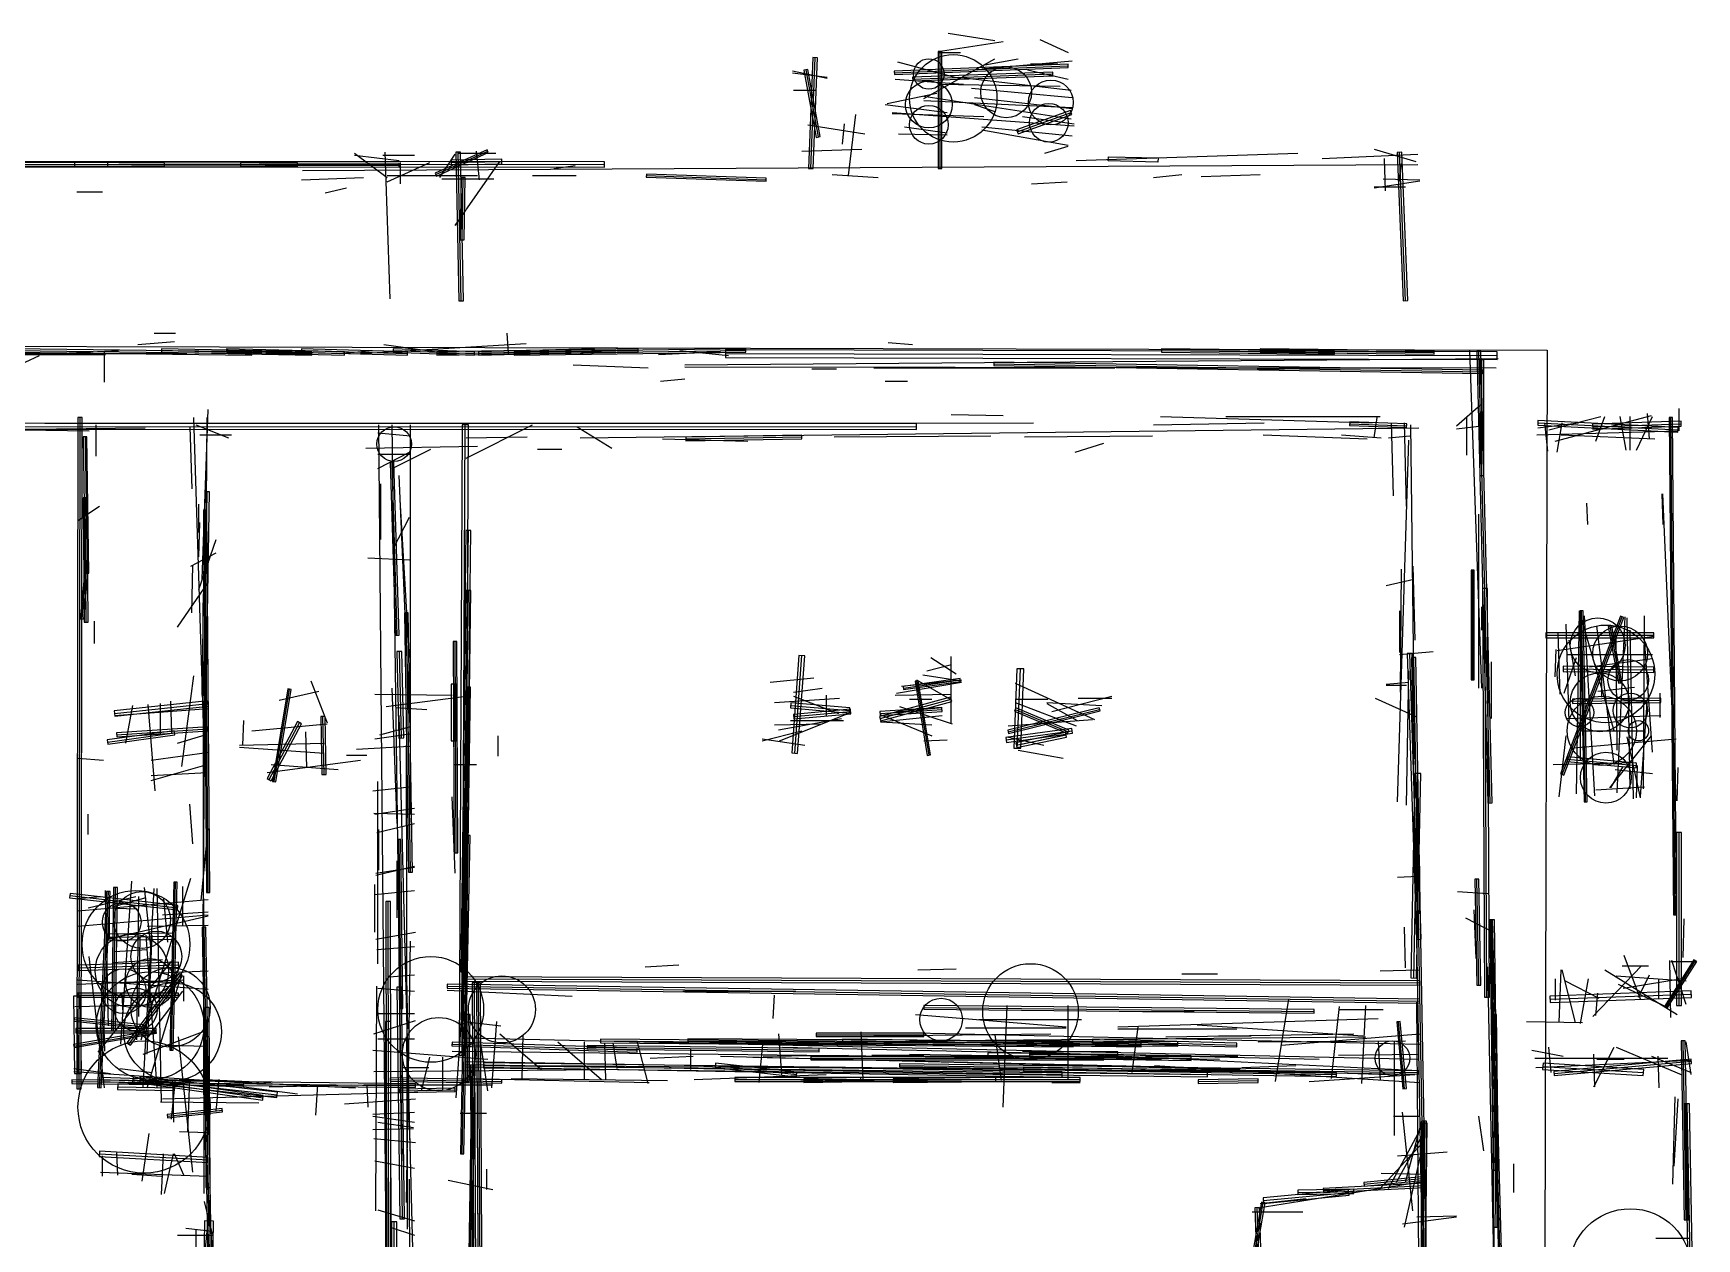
# Model space of a CAD drawing. Header units: metres. Extents: x 1 to 69.1, y -49.3 to -2.
# Drawn here: x 50.21 to 66.57, y -19.12 to -7.26 of the extents above; entities that cross this region are included whole.
import ezdxf

# ---------------------------------------------------------------- set-up
doc = ezdxf.new("R2010")
doc.units = ezdxf.units.M
for name, color, linetype in [('Circles', 1, 'Continuous'), ('Lines', 7, 'Continuous'), ('Rectangles', 5, 'Continuous'), ('Walls', 2, 'Continuous')]:
    doc.layers.add(name, color=color, linetype=linetype)

msp = doc.modelspace()

# ---------------------------------------------------------------- linework, layer by layer
at = {"layer": 'Circles'}
for centre, radius in [((59.26, -7.9), 0.43), ((59.02, -7.66), 0.15), ((59.78, -7.84), 0.25), ((59.02, -7.96), 0.23), ((60.22, -7.94), 0.22), ((59.02, -8.16), 0.19), ((60.2, -8.14), 0.19), ((53.76, -11.3), 0.17), ((65.68, -13.56), 0.48), ((65.6, -13.28), 0.27), ((65.82, -13.36), 0.27), ((65.62, -13.84), 0.29), ((65.9, -13.62), 0.2), ((65.42, -13.94), 0.14), ((65.64, -14.12), 0.34), ((65.92, -13.92), 0.17), ((66, -14.12), 0.1), ((65.68, -14.58), 0.25), ((51.22, -16.22), 0.53), ((51.28, -15.98), 0.28), ((51.08, -16), 0.19), ((51.18, -16.48), 0.36), ((51.42, -16.34), 0.25), ((51.36, -16.6), 0.24), ((54.12, -16.86), 0.52), ((51.36, -17.02), 0.53), ((51.1, -16.68), 0.22), ((51.56, -16.84), 0.39), ((60.02, -16.88), 0.47), ((51.22, -16.86), 0.21), ((51.58, -17.08), 0.48), ((54.82, -16.86), 0.33), ((59.14, -16.96), 0.21), ((54.2, -17.3), 0.36), ((51.3, -17.82), 0.65), ((63.58, -17.34), 0.17), ((65.92, -19.42), 0.6)]:
    msp.add_circle(centre, radius, dxfattribs=at)
at = {"layer": 'Lines'}
for p, q in [((59.11, -7.44), (59.75, -7.34)), ((59.21, -7.26), (59.67, -7.33)), ((60.11, -7.32), (60.39, -7.45)), ((57.86, -8.59), (57.9, -7.5)), ((58.97, -7.9), (59.67, -7.51)), ((59.11, -7.45), (59.33, -7.45)), ((59.13, -8.59), (59.13, -7.44)), ((59.57, -7.57), (59.9, -7.51)), ((57.68, -7.63), (58.02, -7.7)), ((57.68, -7.65), (58.02, -7.69)), ((57.81, -7.62), (57.93, -8.28)), ((58.68, -7.65), (60.39, -7.58)), ((58.71, -7.54), (59.31, -7.7)), ((58.86, -7.71), (60.24, -7.66)), ((59.31, -7.69), (60.42, -7.82)), ((59.54, -7.61), (60.43, -7.53)), ((59.99, -7.62), (60.39, -7.71)), ((60.02, -7.56), (60.29, -7.56)), ((57.69, -7.82), (57.91, -7.82)), ((58.61, -7.95), (59.1, -7.85)), ((58.69, -7.71), (59.36, -7.76)), ((59.11, -7.76), (60.31, -7.78)), ((59.44, -7.8), (60.43, -7.89)), ((58.59, -7.96), (59.2, -8.04)), ((58.97, -7.88), (60.42, -8.1)), ((58.97, -7.92), (60.43, -7.99)), ((59.47, -7.89), (60.43, -8)), ((59.47, -7.96), (59.67, -8.03)), ((57.83, -8.16), (58.39, -8.25)), ((58.17, -8.35), (58.19, -8.15)), ((58.23, -8.66), (58.3, -8.06)), ((58.66, -8.04), (60.45, -8.17)), ((58.66, -8.05), (59.56, -8.08)), ((58.78, -8.18), (59.2, -8.24)), ((59.54, -8.18), (60.43, -8.27)), ((59.89, -8.23), (60.42, -8.04)), ((59.94, -8.08), (60.45, -8.15)), ((58.72, -8.25), (59.2, -8.26)), ((59.54, -8.21), (60.39, -8.36)), ((53.37, -8.44), (53.69, -8.68)), ((53.37, -8.46), (53.81, -8.51)), ((53.65, -8.46), (53.96, -8.46)), ((53.72, -9.87), (53.67, -8.43)), ((54.17, -8.65), (54.68, -8.42)), ((54.21, -8.68), (54.36, -8.45)), ((54.42, -9.89), (54.39, -8.43)), ((54.39, -8.44), (54.76, -8.44)), ((54.6, -8.7), (54.57, -8.42)), ((57.77, -8.42), (58.36, -8.4)), ((60.16, -8.44), (60.39, -8.37)), ((60.47, -8.51), (62.65, -8.44)), ((62.89, -8.49), (63.83, -8.45)), ((63.4, -8.4), (63.81, -8.52)), ((63.5, -8.49), (63.51, -8.81)), ((63.71, -9.89), (63.65, -8.43)), ((37.26, -8.52), (53.81, -8.56)), ((37.55, -8.54), (55.83, -8.55)), ((50.06, -8.55), (50.62, -8.55)), ((50.94, -8.55), (51.5, -8.55)), ((51.83, -8.55), (52.11, -8.55)), ((52.25, -8.55), (52.81, -8.55)), ((52.86, -8.61), (63.83, -8.55)), ((53.45, -8.55), (53.7, -8.55)), ((53.69, -8.72), (54.11, -8.53)), ((53.69, -8.66), (54.58, -8.66)), ((53.82, -8.53), (53.82, -8.74)), ((54.32, -8.53), (54.82, -8.52)), ((54.36, -9.15), (54.8, -8.52)), ((55.12, -8.66), (55.55, -8.66)), ((55.33, -8.59), (55.54, -8.56)), ((56.24, -8.66), (57.42, -8.7)), ((58.07, -8.65), (58.52, -8.68)), ((61.23, -8.68), (61.51, -8.65)), ((61.7, -8.67), (62.28, -8.65)), ((63.64, -8.76), (63.67, -8.54)), ((50.64, -8.82), (50.89, -8.82)), ((52.85, -8.7), (53.46, -8.68)), ((53.08, -8.83), (53.29, -8.78)), ((54.23, -8.69), (54.74, -8.69)), ((54.43, -9.29), (54.44, -8.68)), ((60.03, -8.74), (60.38, -8.72)), ((63.4, -8.78), (63.85, -8.71)), ((63.4, -8.77), (63.71, -8.77)), ((63.49, -8.69), (63.85, -8.7)), ((51.24, -10.32), (51.6, -10.29)), ((51.4, -10.21), (51.61, -10.21)), ((54.87, -10.21), (54.88, -10.41)), ((58.62, -10.3), (58.86, -10.32)), ((46.75, -10.41), (50.92, -10.42)), ((49.78, -10.41), (51.72, -10.41)), ((49.99, -10.56), (50.27, -10.43)), ((50.02, -10.38), (52.36, -10.41)), ((50.22, -10.42), (51.05, -10.38)), ((50.91, -10.69), (50.91, -10.4)), ((51.47, -10.38), (52.95, -10.41)), ((52.11, -10.38), (53.27, -10.41)), ((52.85, -10.38), (53.89, -10.41)), ((53.22, -10.41), (53.55, -10.38)), ((53.43, -10.41), (55.06, -10.31)), ((53.66, -10.32), (54.23, -10.4)), ((53.75, -10.38), (54.55, -10.41)), ((54.18, -10.41), (56.16, -10.38)), ((54.59, -10.41), (55.73, -10.38)), ((54.94, -10.41), (57.22, -10.38)), ((55.59, -10.41), (55.86, -10.38)), ((56.36, -10.42), (56.97, -10.39)), ((56.57, -10.38), (57.05, -10.43)), ((56.62, -10.52), (64.62, -10.46)), ((57.02, -10.41), (64.61, -10.43)), ((61.31, -10.38), (63.01, -10.4)), ((62.28, -10.38), (63.99, -10.4)), ((64.46, -13.7), (64.34, -10.38)), ((64.54, -14.83), (64.43, -10.39)), ((64.46, -11.61), (64.46, -10.47)), ((55.52, -10.52), (56.26, -10.55)), ((56.62, -10.54), (64.6, -10.55)), ((57.87, -10.56), (58.11, -10.56)), ((58.48, -10.55), (60.85, -10.55)), ((59.66, -10.51), (64.47, -10.59)), ((61.12, -10.55), (63.56, -10.55)), ((62.25, -10.56), (62.52, -10.56)), ((56.38, -10.68), (56.62, -10.66)), ((58.59, -10.68), (58.81, -10.68)), ((51.87, -12.63), (51.93, -10.96)), ((64.21, -11.12), (64.45, -10.91)), ((66.4, -11.17), (66.4, -10.95)), ((32.64, -11.1), (60.05, -11.09)), ((33.17, -11.12), (58.9, -11.13)), ((50.66, -17.64), (50.67, -11.04)), ((50.83, -11.42), (50.83, -11.11)), ((51.9, -14.57), (51.79, -11.04)), ((51.81, -11.11), (52.13, -11.24)), ((51.88, -16.03), (51.92, -11.04)), ((53.68, -19.2), (53.61, -11.11)), ((53.84, -18.35), (53.74, -11.11)), ((53.92, -14.94), (53.92, -11.11)), ((54.43, -17.31), (54.46, -11.11)), ((54.47, -11.44), (55.12, -11.11)), ((59.24, -11.01), (59.75, -11.02)), ((61.23, -11.11), (62.32, -11.09)), ((61.3, -11.03), (63.38, -11.09)), ((61.94, -11.03), (63.46, -11.03)), ((63.16, -11.1), (63.72, -11.12)), ((63.4, -11.24), (63.43, -11.04)), ((63.59, -11.81), (63.57, -11.09)), ((63.72, -11.91), (63.7, -11.09)), ((63.8, -14.4), (63.76, -11.11)), ((64.21, -11.15), (64.46, -11.12)), ((64.31, -11.03), (64.31, -11.41)), ((65.01, -11.14), (65.41, -11.09)), ((65.01, -11.09), (66.39, -11.16)), ((65.11, -11.37), (65.08, -11.09)), ((65.12, -11.16), (65.63, -11.03)), ((65.18, -11.27), (66.13, -11.02)), ((65.2, -11.38), (65.25, -11.09)), ((65.55, -11.13), (66.42, -11.1)), ((65.58, -11.27), (65.67, -11.03)), ((65.88, -11.36), (65.82, -11.03)), ((65.92, -11.36), (65.92, -11.03)), ((65.98, -11.36), (66.14, -11.03)), ((66.11, -11.25), (66.09, -11)), ((66.36, -15.93), (66.32, -11.04)), ((44.4, -11.22), (51.31, -11.14)), ((50.12, -11.16), (50.76, -11.17)), ((50.72, -11.23), (50.74, -12.57)), ((51.75, -11.13), (51.77, -11.74)), ((51.85, -11.21), (52.16, -11.21)), ((53.6, -11.19), (53.92, -11.22)), ((54.47, -11.24), (55.07, -11.23)), ((55.56, -11.13), (55.9, -11.34)), ((55.59, -11.24), (63.84, -11.14)), ((56.4, -11.25), (57.24, -11.27)), ((56.63, -11.25), (57.77, -11.23)), ((58.09, -11.23), (59.63, -11.22)), ((59.96, -11.23), (61.22, -11.22)), ((60.46, -11.38), (60.74, -11.29)), ((62.31, -11.21), (63.33, -11.25)), ((63.08, -11.21), (63.47, -11.24)), ((63.54, -11.24), (63.75, -11.22)), ((63.63, -14.82), (63.74, -11.26)), ((65, -11.21), (66.39, -11.17)), ((65.24, -11.21), (66.16, -11.25)), ((53.48, -11.34), (54.58, -11.32)), ((53.6, -11.54), (53.91, -11.38)), ((53.6, -11.4), (53.91, -11.4)), ((53.76, -11.53), (54.12, -11.35)), ((55.17, -11.35), (55.41, -11.35)), ((53.79, -13.18), (53.74, -11.48)), ((53.91, -13.95), (53.81, -11.61)), ((51.89, -13.77), (51.92, -11.77)), ((53.63, -12.24), (53.63, -11.69)), ((50.65, -12.05), (50.86, -11.91)), ((50.73, -13.05), (50.72, -11.83)), ((51.84, -12.17), (51.84, -11.89)), ((53.91, -13.4), (53.82, -11.85)), ((65.49, -11.88), (65.5, -12.09)), ((66.23, -11.79), (66.24, -12.09)), ((66.37, -14.81), (66.24, -11.79)), ((51.84, -12.41), (51.85, -12.07)), ((51.93, -15.71), (51.9, -11.95)), ((53.75, -12.33), (53.91, -12.02)), ((64.43, -13.7), (64.43, -11.99)), ((51.84, -12.73), (52.01, -12.24)), ((54.47, -13.84), (54.49, -12.15)), ((51.76, -12.5), (52.01, -12.37)), ((53.5, -12.42), (53.91, -12.44)), ((50.69, -13.02), (50.74, -12.46)), ((51.77, -12.96), (51.78, -12.49)), ((63.66, -13.74), (63.67, -12.53)), ((63.78, -12.5), (63.8, -13.23)), ((64.37, -13.62), (64.37, -12.54)), ((51.63, -13.1), (51.93, -12.66)), ((54.44, -16.49), (54.49, -12.74)), ((63.52, -12.69), (63.79, -12.63)), ((64.51, -16.74), (64.49, -12.72)), ((51.89, -18.67), (51.88, -12.86)), ((64.46, -13.13), (64.46, -12.9)), ((50.81, -13.04), (50.81, -13.26)), ((53.92, -15.51), (53.88, -12.96)), ((63.65, -12.94), (63.65, -13.35)), ((65.25, -14.55), (65.84, -13)), ((65.32, -14.03), (65.29, -13.07)), ((65.39, -14.74), (65.42, -12.94)), ((65.76, -14.12), (65.42, -12.95)), ((65.43, -14.41), (65.43, -12.94)), ((65.48, -14.82), (65.44, -12.94)), ((65.57, -14.76), (65.47, -12.99)), ((65.76, -14.45), (65.59, -13.09)), ((65.72, -13.09), (65.82, -13.65)), ((65.79, -14.73), (65.87, -13)), ((65.92, -14.69), (65.89, -13.01)), ((66.05, -14.69), (66.06, -12.99)), ((54.37, -15.32), (54.36, -13.24)), ((65.09, -13.18), (66.15, -13.18)), ((65.2, -13.33), (66.15, -13.19)), ((65.23, -13.76), (65.21, -13.16)), ((65.38, -13.58), (65.32, -13.23)), ((65.79, -14.31), (65.78, -13.19)), ((65.95, -14.79), (65.92, -13.13)), ((66.14, -14.33), (66.06, -13.22)), ((53.81, -13.34), (53.83, -14.19)), ((57.7, -14.34), (57.77, -13.38)), ((59.04, -13.4), (59.29, -13.56)), ((59.24, -14.05), (59.24, -13.39)), ((63.65, -13.37), (63.98, -13.34)), ((63.84, -16.17), (63.75, -13.36)), ((63.95, -22.44), (63.79, -13.4)), ((65.18, -13.59), (65.19, -13.32)), ((65.27, -13.75), (65.39, -13.4)), ((65.3, -13.37), (66.14, -13.37)), ((65.52, -13.49), (66.14, -13.41)), ((51.67, -14.47), (51.79, -13.58)), ((58.96, -13.57), (59.34, -13.63)), ((59, -13.53), (59.23, -13.47)), ((59.89, -14.29), (59.92, -13.51)), ((63.72, -14.85), (63.74, -13.53)), ((64.55, -13.44), (64.55, -14)), ((65.26, -13.51), (66.15, -13.52)), ((65.64, -13.79), (65.64, -13.47)), ((52.58, -14.62), (52.73, -13.71)), ((52.63, -13.82), (53.02, -13.73)), ((52.94, -13.63), (53.1, -14.04)), ((53.79, -15.03), (53.74, -13.7)), ((54.35, -14.22), (54.35, -13.66)), ((54.44, -17), (54.49, -13.69)), ((57.46, -13.64), (57.89, -13.6)), ((57.69, -13.74), (57.97, -13.7)), ((58.7, -13.75), (59.34, -13.64)), ((58.75, -13.68), (59.34, -13.62)), ((58.77, -13.7), (59.33, -13.62)), ((58.9, -13.62), (59.23, -13.81)), ((58.9, -13.63), (59.02, -14.36)), ((59.87, -13.65), (60.65, -14.01)), ((63.52, -13.66), (63.74, -13.64)), ((63.52, -13.67), (63.72, -13.67)), ((65.6, -13.73), (65.96, -13.69)), ((51.01, -13.95), (51.93, -13.85)), ((51.01, -13.97), (51.93, -13.9)), ((51.12, -14.24), (51.19, -13.87)), ((51.41, -14.71), (51.34, -13.86)), ((51.46, -14.15), (51.46, -13.85)), ((51.56, -13.83), (51.57, -14.14)), ((53.57, -13.76), (54.33, -13.77)), ((53.68, -13.88), (54.47, -13.78)), ((53.78, -13.89), (54.08, -13.91)), ((57.5, -13.84), (58.14, -13.8)), ((57.66, -13.87), (58.24, -13.92)), ((57.69, -13.78), (58.13, -13.95)), ((58.01, -13.77), (58.01, -13.98)), ((58.54, -14), (59.24, -13.81)), ((58.69, -13.77), (59.24, -13.76)), ((58.72, -13.93), (59.15, -13.89)), ((58.73, -13.88), (59.25, -14.05)), ((58.83, -13.81), (59.05, -13.81)), ((59.87, -13.81), (60.19, -13.81)), ((59.87, -13.84), (60.47, -14.07)), ((60.18, -13.84), (60.72, -13.87)), ((60.18, -13.85), (60.48, -14.02)), ((60.23, -13.93), (60.82, -13.78)), ((60.49, -13.8), (60.82, -13.8)), ((63.41, -13.8), (63.81, -13.98)), ((65.35, -13.83), (66.22, -13.82)), ((65.71, -13.85), (66.08, -13.83)), ((66.02, -14.77), (66.09, -13.8)), ((66.21, -13.75), (66.21, -13.99)), ((52.27, -14.26), (52.28, -14.02)), ((52.36, -14.12), (53.1, -14.05)), ((52.53, -14.6), (52.83, -14.04)), ((53.07, -14.55), (53.06, -13.98)), ((53.97, -20.26), (53.81, -13.97)), ((57.5, -14.06), (57.97, -14.05)), ((57.54, -14.11), (58.16, -14)), ((57.55, -14.22), (58.25, -13.94)), ((57.66, -14.02), (58.18, -14.02)), ((57.69, -13.98), (58.25, -13.93)), ((58.54, -13.95), (59.15, -13.91)), ((58.54, -13.96), (59.05, -14.17)), ((58.54, -14.03), (59.15, -13.97)), ((58.55, -14.03), (59.05, -14.06)), ((59.8, -14.13), (60.7, -13.91)), ((59.8, -14.07), (60.63, -14.01)), ((59.87, -13.91), (60.39, -14.13)), ((65.29, -14), (66.22, -13.97)), ((50.94, -14.23), (51.6, -14.14)), ((51.03, -14.16), (51.93, -14.1)), ((51.63, -14.24), (51.9, -14.16)), ((52.9, -14.48), (52.89, -14.13)), ((53.57, -14.2), (53.91, -14.15)), ((53.62, -14.16), (53.91, -14.08)), ((54.78, -14.17), (54.78, -14.37)), ((57.38, -14.22), (57.77, -14.12)), ((57.38, -14.2), (57.8, -14.26)), ((58.97, -14.22), (59.2, -14.21)), ((59.78, -14.21), (60.43, -14.12)), ((59.79, -14.18), (60.15, -14.26)), ((59.88, -14.26), (60.37, -14.16)), ((59.93, -14.25), (60.31, -14.17)), ((65.22, -14.77), (65.29, -14.17)), ((65.33, -14.29), (66.37, -14.2)), ((65.44, -14.12), (66.05, -14.12)), ((65.72, -14.68), (66.13, -14.17)), ((66.02, -14.78), (65.89, -14.18)), ((50.65, -14.39), (50.9, -14.41)), ((51.37, -14.41), (51.94, -14.33)), ((52.24, -14.26), (53.07, -14.24)), ((52.24, -14.28), (53.07, -14.34)), ((53.29, -14.36), (53.49, -14.36)), ((53.39, -14.3), (53.91, -14.27)), ((53.89, -19.02), (53.88, -14.26)), ((59.9, -14.31), (60.34, -14.39)), ((51.37, -14.61), (51.92, -14.45)), ((51.37, -14.56), (51.92, -14.53)), ((52.51, -14.53), (53.43, -14.41)), ((52.55, -14.45), (53.21, -14.5)), ((54.35, -14.45), (54.57, -14.45)), ((63.79, -16.55), (63.83, -14.54)), ((65.16, -14.45), (65.97, -14.43)), ((65.3, -14.4), (65.98, -14.46)), ((65.73, -14.68), (65.85, -14.47)), ((65.77, -14.5), (66.14, -14.54)), ((65.98, -14.78), (65.99, -14.46)), ((66.38, -14.81), (66.39, -14.48)), ((53.55, -14.71), (53.91, -14.67)), ((53.6, -16.41), (53.6, -14.62)), ((65.58, -14.7), (66.06, -14.67)), ((51.78, -15.23), (51.75, -14.84)), ((53.57, -14.94), (53.96, -14.88)), ((54.36, -15.52), (54.33, -14.77)), ((63.82, -15.16), (63.82, -14.8)), ((50.75, -15.14), (50.75, -14.94)), ((53.56, -14.93), (53.96, -14.94)), ((53.59, -15.12), (53.96, -15.03)), ((51.86, -15.79), (51.93, -15.08)), ((53.61, -15.49), (53.61, -15.09)), ((53.83, -16.85), (53.81, -15.19)), ((54.43, -18.28), (54.49, -15.15)), ((66.4, -16.82), (66.4, -15.12)), ((53.58, -15.54), (53.96, -15.45)), ((53.58, -15.52), (53.96, -15.46)), ((53.79, -15.96), (53.79, -15.4)), ((63.85, -15.92), (63.85, -15.45)), ((50.86, -17.63), (50.95, -15.7)), ((50.95, -17.02), (50.92, -15.69)), ((51, -17.07), (51.02, -15.66)), ((51.07, -17.2), (51.18, -15.6)), ((51.27, -17.16), (51.76, -15.57)), ((51.29, -17.63), (51.4, -15.67)), ((51.3, -15.66), (51.37, -16.3)), ((51.47, -17.77), (51.43, -15.67)), ((51.57, -17.26), (51.61, -15.61)), ((51.68, -16.04), (51.68, -15.65)), ((53.57, -16.1), (53.57, -15.63)), ((53.57, -15.73), (53.96, -15.69)), ((63.63, -15.56), (63.83, -15.55)), ((64.22, -15.7), (64.52, -15.72)), ((64.43, -16.62), (64.41, -15.58)), ((50.57, -15.74), (51.63, -15.86)), ((50.65, -15.77), (50.87, -15.75)), ((50.65, -15.89), (51.93, -15.78)), ((50.75, -15.86), (51.22, -15.75)), ((50.94, -15.86), (51.22, -15.87)), ((50.96, -16.17), (50.96, -15.79)), ((50.99, -15.85), (51.32, -15.76)), ((51.23, -17.16), (51.25, -15.75)), ((51.49, -15.77), (51.53, -16.2)), ((53.71, -21.23), (53.7, -15.8)), ((50.65, -16.04), (51.93, -15.93)), ((50.94, -16.17), (51.93, -15.94)), ((51.33, -16.04), (51.93, -16.03)), ((51.48, -15.93), (51.93, -15.9)), ((54.37, -17.73), (54.49, -15.96)), ((64.3, -15.96), (64.57, -16.1)), ((64.38, -15.88), (64.4, -16.36)), ((64.71, -21.89), (64.55, -15.98)), ((64.6, -19), (64.56, -15.98)), ((66.44, -16.35), (66.45, -15.97)), ((50.94, -16.15), (51.59, -16.14)), ((51.25, -16.93), (51.26, -16.15)), ((51.43, -17.63), (51.32, -16.13)), ((51.33, -17.3), (51.38, -16.13)), ((52.07, -26.76), (51.89, -16.05)), ((53.58, -16.17), (53.97, -16.1)), ((53.88, -18.76), (53.92, -16.19)), ((63.71, -16.45), (63.7, -16.05)), ((50.91, -17.63), (50.76, -16.34)), ((51.01, -16.29), (51.33, -16.27)), ((53.59, -16.27), (53.96, -16.24)), ((66.02, -16.76), (65.86, -16.33)), ((50.65, -16.45), (51.64, -16.42)), ((50.85, -17.28), (51.57, -16.39)), ((50.99, -16.4), (51.48, -16.37)), ((51.15, -17.2), (51.66, -16.52)), ((51.33, -17.63), (51.67, -16.51)), ((51.46, -16.5), (51.93, -16.48)), ((51.52, -16.76), (51.64, -16.47)), ((51.57, -16.74), (51.58, -16.41)), ((53.71, -16.54), (53.96, -16.52)), ((56.23, -16.44), (56.56, -16.42)), ((58.91, -16.47), (59.29, -16.46)), ((61.51, -16.51), (61.86, -16.51)), ((63.46, -16.48), (63.84, -16.47)), ((64.62, -21.32), (64.52, -16.44)), ((65.22, -16.99), (65.24, -16.47)), ((65.38, -16.99), (65.25, -16.47)), ((65.55, -16.93), (66.03, -16.43)), ((65.67, -16.47), (66.38, -16.91)), ((65.84, -16.43), (66.1, -16.43)), ((66, -16.74), (66.11, -16.52)), ((66.27, -16.84), (66.56, -16.38)), ((66.32, -16.94), (66.31, -16.38)), ((66.32, -16.39), (66.56, -16.39)), ((66.47, -16.81), (66.33, -16.38)), ((50.65, -16.57), (51.93, -16.66)), ((50.65, -16.61), (51.68, -16.57)), ((50.92, -16.6), (51.66, -16.59)), ((51.32, -17.16), (51.68, -16.68)), ((51.69, -16.78), (51.69, -16.53)), ((53.58, -18.84), (53.59, -16.63)), ((53.6, -16.65), (53.96, -16.68)), ((53.81, -16.64), (53.84, -18.92)), ((53.88, -16.54), (53.89, -17.05)), ((54.28, -16.63), (63.85, -16.78)), ((54.28, -16.67), (55.51, -16.73)), ((54.43, -16.56), (63.85, -16.6)), ((54.58, -22.42), (54.55, -16.6)), ((54.61, -20.5), (54.59, -16.6)), ((56.6, -16.68), (57.71, -16.68)), ((65.18, -16.56), (65.18, -16.77)), ((65.28, -16.58), (65.61, -16.75)), ((65.43, -17), (65.51, -16.56)), ((65.78, -16.53), (66.47, -16.58)), ((65.8, -16.61), (66.29, -16.84)), ((65.85, -16.65), (66.47, -16.55)), ((66.2, -16.76), (66.2, -16.56)), ((50.62, -16.83), (51.48, -16.81)), ((50.64, -16.73), (50.65, -17.49)), ((50.65, -16.72), (51.64, -16.72)), ((51.08, -16.7), (51.09, -16.9)), ((51.93, -18.61), (51.92, -16.84)), ((57.49, -16.95), (57.5, -16.72)), ((58.97, -16.84), (62.81, -16.88)), ((59.75, -17.82), (59.79, -16.82)), ((60.39, -17.55), (60.39, -16.82)), ((62.43, -17.57), (62.56, -16.76)), ((62.98, -17.54), (63.06, -16.83)), ((63.28, -17.59), (63.32, -16.82)), ((63.84, -19.32), (63.82, -16.79)), ((65.13, -16.76), (66.52, -16.71)), ((65.58, -16.92), (65.6, -16.7)), ((50.61, -16.96), (51.3, -17.03)), ((50.9, -16.94), (50.91, -17.27)), ((53.56, -17.1), (53.97, -16.97)), ((53.6, -16.9), (53.96, -16.9)), ((53.7, -16.98), (53.7, -21.33)), ((54.45, -16.98), (54.81, -17.02)), ((54.48, -17.57), (54.49, -16.91)), ((54.72, -17.63), (54.77, -16.98)), ((58.89, -16.91), (60.37, -17.03)), ((59.51, -16.96), (60.52, -16.96)), ((60.88, -17.03), (63.44, -16.95)), ((61.12, -16.88), (61.63, -16.88)), ((61.66, -17.01), (63.29, -17.12)), ((63.05, -16.86), (63.49, -16.86)), ((63.7, -17.64), (63.64, -16.98)), ((64.6, -18.44), (64.58, -16.91)), ((64.9, -16.98), (65.45, -16.99)), ((50.61, -17.22), (51.42, -17.08)), ((50.63, -17.07), (51.42, -17.07)), ((51.29, -17.3), (51.9, -17.07)), ((51.78, -18.46), (51.64, -17.13)), ((53.6, -17.15), (53.96, -17.15)), ((53.92, -18.29), (53.88, -17.13)), ((54.46, -17.14), (63.84, -17.35)), ((54.68, -17.66), (54.61, -17.17)), ((54.8, -17.1), (55.21, -17.45)), ((55.02, -17.54), (55.03, -17.11)), ((55.37, -17.18), (55.8, -17.55)), ((55.63, -17.18), (55.63, -17.55)), ((55.79, -17.17), (60.44, -17.21)), ((56.26, -17.59), (56.15, -17.17)), ((56.65, -17.17), (61.47, -17.2)), ((57.35, -17.58), (57.39, -17.17)), ((57.54, -17.1), (57.57, -17.5)), ((57.91, -17.11), (58.97, -17.11)), ((58.14, -17.09), (58.53, -17.09)), ((58.17, -17.17), (61.11, -17.21)), ((58.35, -17.08), (58.37, -17.55)), ((58.48, -17.12), (60.22, -17.1)), ((58.83, -17.17), (63.32, -17.13)), ((58.89, -17.09), (63.85, -17.2)), ((59.38, -17.04), (60.37, -17.04)), ((59.67, -17.11), (59.73, -17.56)), ((60.63, -17.17), (62.05, -17.21)), ((60.88, -17.05), (62.05, -17.05)), ((61.02, -17.48), (61.08, -17.03)), ((61.35, -17.13), (63.2, -17.1)), ((61.87, -17.12), (62.19, -17.12)), ((62.26, -17.18), (63.71, -17.17)), ((62.49, -17.21), (63.85, -17.1)), ((63.44, -17.18), (63.46, -17.56)), ((63.6, -18.1), (63.6, -17.18)), ((66.47, -18.93), (66.44, -17.17)), ((66.52, -17.5), (66.47, -17.18)), ((51.51, -17.21), (51.93, -17.22)), ((53.55, -17.26), (54.68, -17.35)), ((54.03, -17.66), (54.11, -17.33)), ((54.24, -17.65), (54.24, -17.33)), ((54.33, -17.2), (56.15, -17.26)), ((54.33, -17.27), (61.31, -17.35)), ((55.66, -17.23), (57.94, -17.26)), ((55.83, -17.19), (55.84, -17.55)), ((55.91, -17.19), (55.95, -17.44)), ((56.28, -17.34), (56.7, -17.32)), ((56.68, -17.45), (56.68, -17.25)), ((56.97, -17.32), (62.08, -17.45)), ((57.29, -17.33), (62.09, -17.44)), ((57.39, -17.32), (58.23, -17.31)), ((57.58, -17.23), (62.86, -17.35)), ((57.86, -17.34), (60.74, -17.34)), ((58.46, -17.31), (58.97, -17.31)), ((58.83, -17.3), (61.88, -17.35)), ((59.6, -17.31), (61.6, -17.34)), ((59.94, -17.27), (63.84, -17.46)), ((60.01, -17.3), (60.88, -17.3)), ((61.15, -17.32), (62.06, -17.32)), ((63.05, -17.31), (63.84, -17.3)), ((64.95, -17.26), (65.26, -17.32)), ((64.98, -17.34), (66.29, -17.34)), ((65.14, -17.48), (65.12, -17.23)), ((65.56, -17.62), (65.76, -17.23)), ((65.57, -17.62), (65.56, -17.3)), ((65.78, -17.23), (66.42, -17.5)), ((66.13, -17.32), (66.52, -17.48)), ((66.19, -17.32), (66.2, -17.63)), ((50.61, -17.44), (50.97, -17.49)), ((50.61, -17.47), (52.24, -17.58)), ((51.06, -17.44), (51.38, -17.48)), ((53.56, -17.47), (55.83, -17.45)), ((53.84, -17.43), (54.1, -17.43)), ((54.46, -17.4), (60.33, -17.5)), ((54.56, -21.87), (54.51, -17.41)), ((54.51, -19.26), (54.54, -17.41)), ((54.64, -17.41), (61.76, -17.5)), ((55.19, -17.41), (62.85, -17.47)), ((56.71, -17.55), (58.01, -17.5)), ((56.92, -17.41), (57.72, -17.5)), ((58.73, -17.41), (63.84, -17.48)), ((59.95, -17.45), (63.03, -17.5)), ((61.24, -17.41), (63.85, -17.58)), ((62.1, -17.43), (62.63, -17.41)), ((62.31, -17.46), (63.55, -17.5)), ((62.76, -17.57), (63.8, -17.5)), ((64.99, -17.43), (66.52, -17.36)), ((65.06, -17.42), (66.05, -17.48)), ((65.17, -17.49), (66.52, -17.37)), ((65.59, -17.35), (65.86, -17.35)), ((50.59, -17.57), (53.97, -17.61)), ((50.88, -17.55), (52.28, -17.6)), ((51.04, -17.62), (51.59, -17.63)), ((51.19, -17.55), (52.47, -17.73)), ((51.26, -17.55), (52.61, -17.7)), ((51.48, -17.74), (54.08, -17.67)), ((51.57, -17.94), (51.61, -17.55)), ((51.58, -17.55), (51.59, -17.97)), ((51.68, -17.55), (53.38, -17.63)), ((51.73, -18.06), (51.75, -17.55)), ((51.9, -17.55), (52.55, -17.58)), ((52.01, -17.86), (52.04, -17.55)), ((52.28, -17.62), (52.81, -17.69)), ((52.53, -17.62), (53.34, -17.6)), ((52.99, -17.9), (53.01, -17.6)), ((53.46, -17.6), (54.72, -17.6)), ((53.49, -17.6), (53.5, -17.82)), ((53.72, -17.55), (54.82, -17.57)), ((53.81, -17.66), (54.36, -17.65)), ((54.5, -17.54), (56.27, -17.58)), ((54.91, -17.54), (56.45, -17.56)), ((57.11, -17.55), (60.51, -17.55)), ((57.52, -17.55), (58.96, -17.57)), ((57.79, -17.56), (58.35, -17.55)), ((58.67, -17.56), (59.68, -17.55)), ((60.23, -17.58), (60.51, -17.58)), ((61.67, -17.57), (62.26, -17.56)), ((51.46, -17.77), (52.43, -17.78)), ((53.27, -17.79), (53.97, -17.74)), ((66.34, -18.58), (66.36, -17.72)), ((66.35, -18.4), (66.39, -17.74)), ((66.52, -19.95), (66.48, -17.79)), ((51.53, -17.91), (52.07, -17.85)), ((53.55, -17.89), (53.96, -17.87)), ((53.55, -17.91), (53.96, -17.97)), ((53.6, -17.97), (53.95, -18.02)), ((54.41, -17.88), (54.67, -17.88)), ((63.54, -18.62), (63.9, -17.96)), ((63.59, -17.91), (63.85, -17.91)), ((63.78, -18.84), (63.68, -17.87)), ((63.71, -18.56), (63.87, -17.96)), ((63.87, -20.57), (63.9, -17.98)), ((63.88, -20.79), (63.89, -17.96)), ((64.48, -18.25), (64.43, -17.91)), ((51.28, -18.55), (51.35, -18.08)), ((51.65, -18.06), (51.92, -18.07)), ((51.89, -18.07), (51.97, -19.25)), ((53.55, -18.04), (53.95, -18.03)), ((53.56, -18.13), (53.97, -18.17)), ((63.62, -18.56), (63.88, -18.09)), ((50.86, -18.28), (51.93, -18.34)), ((50.89, -18.5), (50.89, -18.3)), ((51.03, -18.27), (51.04, -18.49)), ((51.47, -18.68), (51.49, -18.28)), ((51.5, -18.67), (51.59, -18.28)), ((51.69, -18.49), (51.6, -18.28)), ((63.45, -18.63), (63.88, -18.17)), ((63.63, -18.3), (64.12, -18.26)), ((63.7, -19), (63.88, -18.2)), ((50.87, -18.46), (51.93, -18.5)), ((51.18, -18.48), (51.47, -18.5)), ((53.57, -18.35), (53.96, -18.42)), ((54.67, -18.43), (54.67, -18.63)), ((63.47, -18.47), (63.9, -18.48)), ((64.77, -18.38), (64.77, -18.66)), ((53.93, -22.03), (53.91, -18.53)), ((54.29, -18.54), (54.73, -18.63)), ((62.26, -18.81), (63.9, -18.55)), ((62.65, -18.66), (63.2, -18.65)), ((62.9, -18.64), (63.9, -18.59)), ((63.3, -18.58), (63.9, -18.52)), ((51.89, -18.75), (51.97, -19.07)), ((62.2, -19.4), (62.31, -18.76)), ((62.34, -21.49), (62.25, -18.81)), ((62.28, -18.77), (62.73, -18.72)), ((62.31, -18.74), (63.15, -18.66)), ((51.89, -19.35), (51.93, -18.94)), ((51.93, -19.63), (51.94, -18.94)), ((53.6, -18.83), (53.96, -18.94)), ((53.74, -23.2), (53.76, -18.95)), ((62.2, -18.85), (62.7, -18.85)), ((63.68, -18.97), (64.21, -18.9)), ((63.82, -18.9), (64.21, -18.89)), ((64.58, -19.7), (64.58, -18.97)), ((51.63, -19.08), (51.97, -19.08)), ((51.71, -19.01), (51.97, -19.04)), ((51.81, -19.02), (51.81, -19.4)), ((53.72, -19), (53.96, -19.08)), ((66.17, -19.11), (66.51, -19.11))]:
    msp.add_line(p, q, dxfattribs=at)
at = {"layer": 'Rectangles'}
for points in [[(61.274, -8.526), (60.785, -8.514), (60.786, -8.474), (61.275, -8.486)], [(65.028, -39.588), (7.558, -39.442), (7.632, -10.232), (65.102, -10.378)]]:
    msp.add_lwpolyline(points, close=True, dxfattribs=at)
at = {"layer": 'Walls'}
for points in [[(57.883, -8.591), (57.923, -7.501), (57.877, -7.499), (57.837, -8.589)], [(59.149, -8.59), (59.149, -7.44), (59.111, -7.44), (59.111, -8.59)], [(57.79, -7.624), (57.91, -8.284), (57.95, -8.276), (57.83, -7.616)], [(58.681, -7.667), (60.391, -7.597), (60.389, -7.563), (58.679, -7.633)], [(58.861, -7.727), (60.241, -7.677), (60.239, -7.643), (58.859, -7.693)], [(59.897, -8.25), (60.427, -8.06), (60.413, -8.02), (59.883, -8.21)], [(37.26, -8.538), (53.81, -8.578), (53.81, -8.542), (37.26, -8.502)], [(54.176, -8.664), (54.686, -8.434), (54.674, -8.406), (54.164, -8.636)], [(54.32, -8.553), (54.82, -8.543), (54.82, -8.497), (54.32, -8.507)], [(54.443, -9.89), (54.413, -8.43), (54.367, -8.43), (54.397, -9.89)], [(63.733, -9.889), (63.673, -8.429), (63.627, -8.431), (63.687, -9.891)], [(37.55, -8.566), (55.83, -8.576), (55.83, -8.524), (37.55, -8.514)], [(50.06, -8.57), (50.62, -8.57), (50.62, -8.53), (50.06, -8.53)], [(50.94, -8.57), (51.5, -8.57), (51.5, -8.53), (50.94, -8.53)], [(52.25, -8.57), (52.81, -8.57), (52.81, -8.53), (52.25, -8.53)], [(56.239, -8.676), (57.419, -8.716), (57.421, -8.684), (56.241, -8.644)], [(54.45, -9.29), (54.46, -8.68), (54.42, -8.68), (54.41, -9.29)], [(50.02, -10.396), (52.36, -10.426), (52.36, -10.394), (50.02, -10.364)], [(51.47, -10.396), (52.95, -10.426), (52.95, -10.394), (51.47, -10.364)], [(52.11, -10.396), (53.27, -10.426), (53.27, -10.394), (52.11, -10.364)], [(52.85, -10.396), (53.89, -10.426), (53.89, -10.394), (52.85, -10.364)], [(53.749, -10.396), (54.549, -10.426), (54.551, -10.394), (53.751, -10.364)], [(54.18, -10.426), (56.16, -10.396), (56.16, -10.364), (54.18, -10.394)], [(54.59, -10.426), (55.73, -10.396), (55.73, -10.364), (54.59, -10.394)], [(54.94, -10.426), (57.22, -10.396), (57.22, -10.364), (54.94, -10.394)], [(57.02, -10.448), (64.61, -10.468), (64.61, -10.392), (57.02, -10.372)], [(61.31, -10.396), (63.01, -10.416), (63.01, -10.384), (61.31, -10.364)], [(62.28, -10.396), (63.99, -10.416), (63.99, -10.384), (62.28, -10.364)], [(64.561, -14.829), (64.451, -10.389), (64.409, -10.391), (64.519, -14.831)], [(64.48, -11.61), (64.48, -10.47), (64.44, -10.47), (64.44, -11.61)], [(59.66, -10.526), (64.47, -10.606), (64.47, -10.574), (59.66, -10.494)], [(33.17, -11.148), (58.9, -11.158), (58.9, -11.102), (33.17, -11.092)], [(50.68, -17.64), (50.69, -11.04), (50.65, -11.04), (50.64, -17.64)], [(54.46, -17.31), (54.49, -11.11), (54.43, -11.11), (54.4, -17.31)], [(63.159, -11.118), (63.719, -11.138), (63.721, -11.102), (63.161, -11.082)], [(65.009, -11.113), (66.389, -11.183), (66.391, -11.137), (65.011, -11.067)], [(65.551, -11.155), (66.421, -11.125), (66.419, -11.075), (65.549, -11.105)], [(66.376, -15.93), (66.336, -11.04), (66.304, -11.04), (66.344, -15.93)], [(50.702, -11.23), (50.722, -12.57), (50.758, -12.57), (50.738, -11.23)], [(56.63, -11.267), (57.77, -11.247), (57.77, -11.213), (56.63, -11.233)], [(53.808, -13.179), (53.758, -11.479), (53.722, -11.481), (53.772, -13.181)], [(51.912, -13.77), (51.942, -11.77), (51.898, -11.77), (51.868, -13.77)], [(50.75, -13.05), (50.74, -11.83), (50.7, -11.83), (50.71, -13.05)], [(51.947, -15.71), (51.917, -11.95), (51.883, -11.95), (51.913, -15.71)], [(54.494, -13.84), (54.514, -12.15), (54.466, -12.15), (54.446, -13.84)], [(50.707, -13.022), (50.757, -12.462), (50.723, -12.458), (50.673, -13.018)], [(64.385, -13.62), (64.385, -12.54), (64.355, -12.54), (64.355, -13.62)], [(54.465, -16.49), (54.515, -12.74), (54.465, -12.74), (54.415, -16.49)], [(64.535, -16.74), (64.515, -12.72), (64.465, -12.72), (64.485, -16.74)], [(53.939, -15.51), (53.899, -12.96), (53.861, -12.96), (53.901, -15.51)], [(65.267, -14.556), (65.857, -13.006), (65.823, -12.994), (65.233, -14.544)], [(65.495, -14.82), (65.455, -12.94), (65.425, -12.94), (65.465, -14.82)], [(65.703, -13.093), (65.803, -13.653), (65.837, -13.647), (65.737, -13.087)], [(54.388, -15.32), (54.378, -13.24), (54.342, -13.24), (54.352, -15.32)], [(65.09, -13.204), (66.15, -13.204), (66.15, -13.156), (65.09, -13.156)], [(53.786, -13.341), (53.806, -14.191), (53.854, -14.189), (53.834, -13.339)], [(57.729, -14.342), (57.799, -13.382), (57.741, -13.378), (57.671, -14.338)], [(63.864, -16.169), (63.774, -13.359), (63.726, -13.361), (63.816, -16.171)], [(63.971, -22.44), (63.811, -13.4), (63.769, -13.4), (63.929, -22.44)], [(59.925, -14.291), (59.955, -13.511), (59.885, -13.509), (59.855, -14.289)], [(65.26, -13.535), (66.15, -13.545), (66.15, -13.495), (65.26, -13.485)], [(52.597, -14.623), (52.747, -13.713), (52.713, -13.707), (52.563, -14.617)], [(54.378, -14.22), (54.378, -13.66), (54.322, -13.66), (54.322, -14.22)], [(54.462, -17), (54.512, -13.69), (54.468, -13.69), (54.418, -17)], [(58.772, -13.715), (59.332, -13.635), (59.328, -13.605), (58.768, -13.685)], [(58.884, -13.633), (59.004, -14.363), (59.036, -14.357), (58.916, -13.627)], [(51.013, -13.976), (51.933, -13.876), (51.927, -13.824), (51.007, -13.924)], [(57.658, -13.895), (58.238, -13.945), (58.242, -13.895), (57.662, -13.845)], [(57.692, -14.002), (58.252, -13.952), (58.248, -13.908), (57.688, -13.958)], [(58.546, -14.021), (59.246, -13.831), (59.234, -13.789), (58.534, -13.979)], [(58.541, -13.97), (59.151, -13.93), (59.149, -13.89), (58.539, -13.93)], [(59.804, -14.145), (60.704, -13.925), (60.696, -13.895), (59.796, -14.115)], [(59.863, -13.927), (60.383, -14.147), (60.397, -14.113), (59.877, -13.893)], [(65.35, -13.851), (66.22, -13.841), (66.22, -13.799), (65.35, -13.809)], [(52.55, -14.611), (52.85, -14.051), (52.81, -14.029), (52.51, -14.589)], [(53.09, -14.55), (53.08, -13.98), (53.04, -13.98), (53.05, -14.55)], [(50.943, -14.25), (51.603, -14.16), (51.597, -14.12), (50.937, -14.21)], [(51.031, -14.179), (51.931, -14.119), (51.929, -14.081), (51.029, -14.141)], [(59.783, -14.234), (60.433, -14.144), (60.427, -14.096), (59.777, -14.186)], [(59.885, -14.283), (60.375, -14.183), (60.365, -14.137), (59.875, -14.237)], [(65.298, -14.423), (65.978, -14.483), (65.982, -14.437), (65.302, -14.377)], [(63.818, -16.551), (63.858, -14.541), (63.802, -14.539), (63.762, -16.549)], [(53.846, -16.85), (53.826, -15.19), (53.794, -15.19), (53.814, -16.85)], [(54.447, -18.28), (54.507, -15.15), (54.473, -15.15), (54.413, -18.28)], [(66.424, -16.82), (66.424, -15.12), (66.376, -15.12), (66.376, -16.82)], [(50.878, -17.631), (50.968, -15.701), (50.932, -15.699), (50.842, -17.629)], [(51.02, -17.07), (51.04, -15.66), (51, -15.66), (50.98, -17.07)], [(51.586, -17.26), (51.626, -15.61), (51.594, -15.61), (51.554, -17.26)], [(64.449, -16.62), (64.429, -15.58), (64.391, -15.58), (64.411, -16.62)], [(50.568, -15.761), (51.628, -15.881), (51.632, -15.839), (50.572, -15.719)], [(53.733, -21.23), (53.723, -15.8), (53.677, -15.8), (53.687, -21.23)], [(64.726, -21.89), (64.566, -15.98), (64.534, -15.98), (64.694, -21.89)], [(64.623, -19), (64.583, -15.98), (64.537, -15.98), (64.577, -19)], [(50.94, -16.18), (51.59, -16.17), (51.59, -16.11), (50.94, -16.12)], [(52.088, -26.76), (51.908, -16.05), (51.872, -16.05), (52.052, -26.76)], [(50.651, -16.476), (51.641, -16.446), (51.639, -16.394), (50.649, -16.424)], [(51.168, -17.213), (51.678, -16.533), (51.642, -16.507), (51.132, -17.187)], [(66.284, -16.849), (66.574, -16.389), (66.546, -16.371), (66.256, -16.831)], [(53.787, -16.64), (53.817, -18.92), (53.863, -18.92), (53.833, -16.64)], [(54.28, -16.65), (63.85, -16.8), (63.85, -16.76), (54.28, -16.61)], [(54.43, -16.582), (63.85, -16.622), (63.85, -16.578), (54.43, -16.538)], [(54.602, -22.42), (54.572, -16.6), (54.528, -16.6), (54.558, -22.42)], [(54.63, -20.5), (54.61, -16.6), (54.57, -16.6), (54.59, -20.5)], [(65.131, -16.792), (66.521, -16.742), (66.519, -16.678), (65.129, -16.728)], [(50.607, -16.73), (50.617, -17.49), (50.683, -17.49), (50.673, -16.73)], [(50.65, -16.739), (51.64, -16.739), (51.64, -16.701), (50.65, -16.701)], [(51.951, -18.61), (51.941, -16.84), (51.899, -16.84), (51.909, -18.61)], [(58.97, -16.858), (62.81, -16.898), (62.81, -16.862), (58.97, -16.822)], [(50.608, -16.977), (51.298, -17.047), (51.302, -17.013), (50.612, -16.943)], [(53.674, -16.98), (53.674, -21.33), (53.726, -21.33), (53.726, -16.98)], [(54.497, -17.57), (54.507, -16.91), (54.473, -16.91), (54.463, -17.57)], [(63.717, -17.638), (63.657, -16.978), (63.623, -16.982), (63.683, -17.642)], [(64.625, -18.44), (64.605, -16.91), (64.555, -16.91), (64.575, -18.44)], [(50.613, -17.235), (51.423, -17.095), (51.417, -17.065), (50.607, -17.205)], [(50.63, -17.091), (51.42, -17.091), (51.42, -17.049), (50.63, -17.049)], [(54.329, -17.219), (56.149, -17.279), (56.151, -17.241), (54.331, -17.181)], [(55.79, -17.187), (60.44, -17.227), (60.44, -17.193), (55.79, -17.153)], [(56.65, -17.19), (61.47, -17.22), (61.47, -17.18), (56.65, -17.15)], [(57.91, -17.126), (58.97, -17.126), (58.97, -17.094), (57.91, -17.094)], [(58.17, -17.188), (61.11, -17.228), (61.11, -17.192), (58.17, -17.152)], [(60.629, -17.188), (62.049, -17.228), (62.051, -17.192), (60.631, -17.152)], [(66.491, -18.93), (66.461, -17.17), (66.419, -17.17), (66.449, -18.93)], [(55.66, -17.246), (57.94, -17.276), (57.94, -17.244), (55.66, -17.214)], [(57.86, -17.357), (60.74, -17.357), (60.74, -17.323), (57.86, -17.323)], [(59.6, -17.332), (61.6, -17.362), (61.6, -17.318), (59.6, -17.288)], [(60.01, -17.323), (60.88, -17.323), (60.88, -17.277), (60.01, -17.277)], [(54.46, -17.426), (60.33, -17.526), (60.33, -17.474), (54.46, -17.374)], [(54.526, -19.26), (54.556, -17.41), (54.524, -17.41), (54.494, -19.26)], [(54.64, -17.434), (61.76, -17.524), (61.76, -17.476), (54.64, -17.386)], [(56.918, -17.432), (57.718, -17.522), (57.722, -17.478), (56.922, -17.388)], [(58.73, -17.426), (63.84, -17.496), (63.84, -17.464), (58.73, -17.394)], [(59.95, -17.471), (63.03, -17.521), (63.03, -17.479), (59.95, -17.429)], [(65.058, -17.45), (66.048, -17.51), (66.052, -17.45), (65.062, -17.39)], [(65.172, -17.511), (66.522, -17.391), (66.518, -17.349), (65.168, -17.469)], [(50.59, -17.587), (53.97, -17.627), (53.97, -17.593), (50.59, -17.553)], [(50.879, -17.57), (52.279, -17.62), (52.281, -17.58), (50.881, -17.53)], [(51.039, -17.648), (51.589, -17.658), (51.591, -17.602), (51.041, -17.592)], [(51.187, -17.573), (52.467, -17.753), (52.473, -17.707), (51.193, -17.527)], [(51.257, -17.576), (52.607, -17.726), (52.613, -17.674), (51.263, -17.524)], [(53.72, -17.566), (54.82, -17.586), (54.82, -17.554), (53.72, -17.534)], [(53.81, -17.677), (54.36, -17.667), (54.36, -17.633), (53.81, -17.643)], [(57.11, -17.57), (60.51, -17.57), (60.51, -17.53), (57.11, -17.53)], [(57.79, -17.579), (58.35, -17.569), (58.35, -17.531), (57.79, -17.541)], [(58.67, -17.579), (59.68, -17.569), (59.68, -17.531), (58.67, -17.541)], [(61.67, -17.588), (62.26, -17.578), (62.26, -17.542), (61.67, -17.552)], [(51.532, -17.926), (52.072, -17.866), (52.068, -17.834), (51.528, -17.894)], [(66.543, -19.95), (66.503, -17.79), (66.457, -17.79), (66.497, -19.95)], [(63.891, -20.57), (63.921, -17.98), (63.879, -17.98), (63.849, -20.57)], [(63.904, -20.79), (63.914, -17.96), (63.866, -17.96), (63.856, -20.79)], [(50.859, -18.305), (51.929, -18.365), (51.931, -18.315), (50.861, -18.255)], [(62.313, -18.767), (63.153, -18.687), (63.147, -18.633), (62.307, -18.713)], [(62.65, -18.681), (63.2, -18.671), (63.2, -18.629), (62.65, -18.639)], [(62.901, -18.66), (63.901, -18.61), (63.899, -18.57), (62.899, -18.62)], [(63.302, -18.598), (63.902, -18.538), (63.898, -18.502), (63.298, -18.562)], [(62.218, -19.403), (62.328, -18.763), (62.292, -18.757), (62.182, -19.397)], [(62.362, -21.489), (62.272, -18.809), (62.228, -18.811), (62.318, -21.491)], [(51.974, -19.631), (51.984, -18.941), (51.896, -18.939), (51.886, -19.629)], [(53.766, -23.2), (53.786, -18.95), (53.734, -18.95), (53.714, -23.2)]]:
    msp.add_lwpolyline(points, close=True, dxfattribs=at)

doc.saveas('drawing.dxf')
